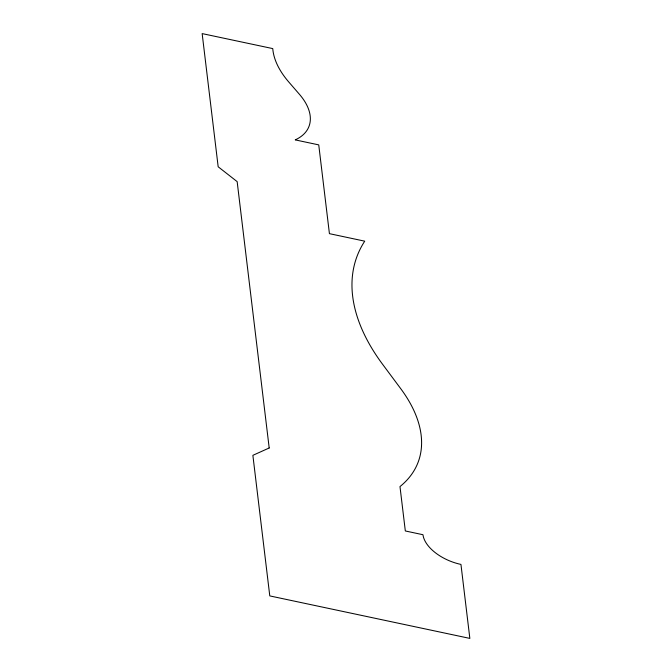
<?xml version="1.0" encoding="UTF-8"?>
<svg xmlns="http://www.w3.org/2000/svg" width="672" height="672" viewBox="0 0 672 672"><rect width="100%" height="100%" fill="white"/><g stroke="black" fill="none" stroke-linecap="round" stroke-linejoin="round"><path stroke-width="1.01" d="M269.195 447.98L252.874 455.33L269.783 595.913L469.846 638.4L460.95 564.413A37.145 20.555 21.3 0 1 422.974 534.719L405.325 530.964L399.983 486.578A171.268 94.777 21.3 0 0 400.73 388.676L382.645 364.358A251.79 139.339 21.3 0 1 364.728 241.164L329.423 233.663L318.746 144.883L295.21 139.885A66.394 36.742 21.3 0 0 299.41 94.282L288.809 82.043A98.062 54.272 21.3 0 1 272.765 48.594L202.154 33.6L218.173 166.782L237.157 181.625L269.195 447.98"/></g></svg>
